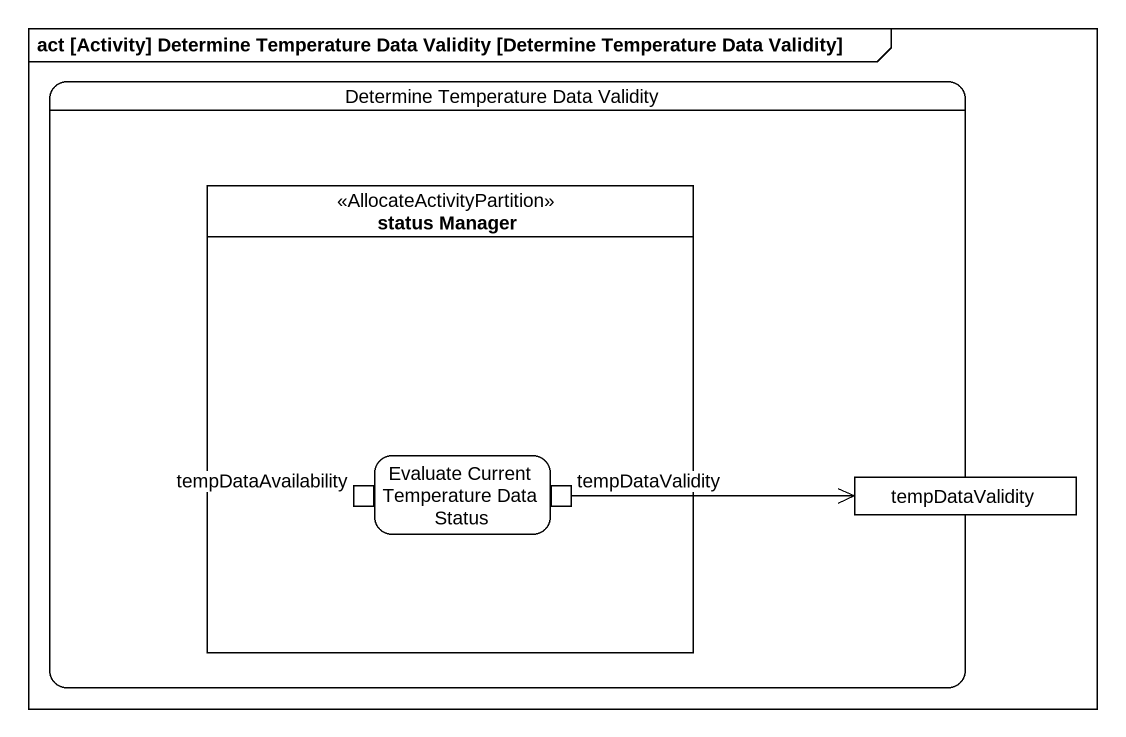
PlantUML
@startuml
mainframe act [Activity] Determine Temperature Data Validity [Determine Temperature Data Validity]
hide empty description
state "Determine Temperature Data Validity" as Determine_Temperature_Data {
  state "status Manager" as status_Manager <<AllocateActivityPartition>> {
    state "Evaluate Current Temperature Data Status" as Evaluate_Current {
      state tempDataAvailability <<inputPin>>
      state tempDataValidity <<outputPin>>
    }
  }
  state "tempDataValidity" as tempDataValidity_2 <<object>>
}
tempDataValidity -right-> tempDataValidity_2
@enduml
